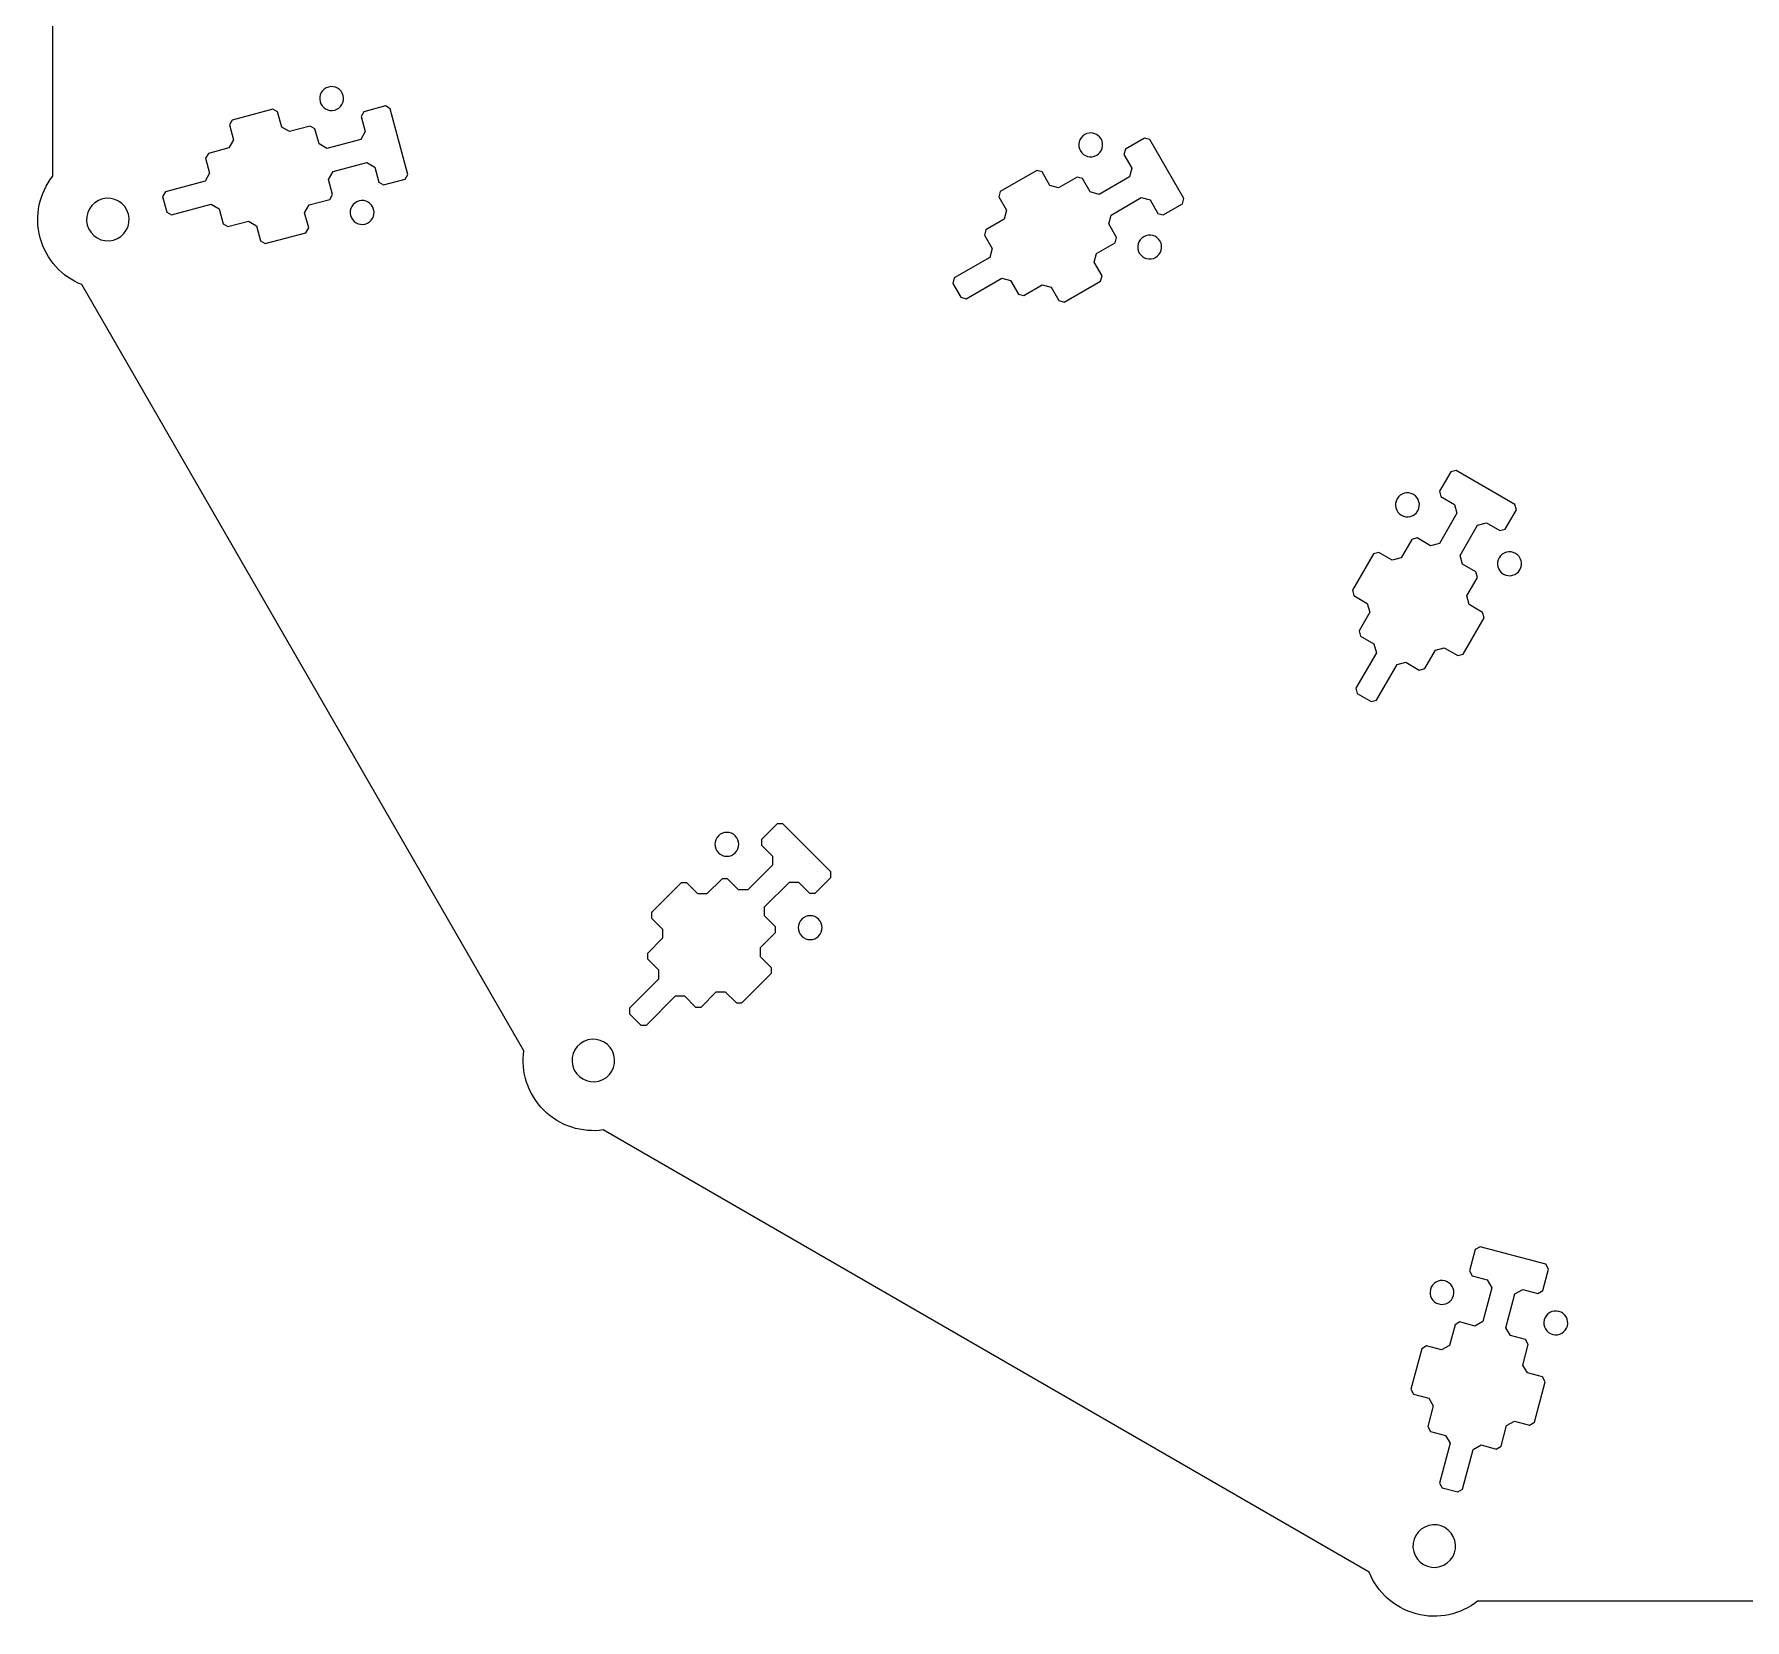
# Model space of a CAD drawing. Header units: millimetres. Extents: x -838 to 837, y -478 to 363.
# Drawn here: x -838.2 to -509, y -362.9 to -57.8 of the extents above; entities that cross this region are included whole.
import ezdxf

# ---------------------------------------------------------------- set-up
doc = ezdxf.new("R2010")
doc.units = ezdxf.units.MM
doc.header["$MEASUREMENT"] = 0
doc.layers.add('layer 1', color=7, linetype='Continuous')

msp = doc.modelspace()

# ---------------------------------------------------------------- linework, layer by layer
at = {"layer": 'layer 1', "color": 250, "lineweight": 9}
for points, knots in [([(-560.383, -359.3215), (-560.383, -359.3215), (-500.6636, -359.3215), (-500.6636, -359.3215), (-500.6636, -359.3215), (-500.6636, -359.3215), (-500.6638, -359.3213), (-500.6638, -359.3213), (-500.6638, -359.3213), (-498.8603, -359.3092), (-496.8282, -358.737), (-496.8059, -355.4042), (-496.8059, -355.4042), (-496.8059, -355.4042), (-496.8057, -334.1554), (-496.8057, -334.1554), (-496.8057, -334.1554), (-496.8057, -332.0253), (-495.139, -331.1553), (-493.2531, -331.1553), (-493.2531, -331.1553), (-493.2531, -331.1553), (-456.8051, -331.1552), (-456.8051, -331.1552), (-456.8051, -331.1552), (-455.1555, -331.1552), (-453.8048, -332.5057), (-453.8048, -334.1552), (-453.8048, -334.1552), (-453.8048, -334.1552), (-453.8053, -355.404), (-453.8053, -355.404), (-453.8053, -355.404), (-453.7758, -359.8174), (-449.9051, -359.2605), (-449.8954, -359.3215), (-449.8954, -359.3215), (-449.8954, -359.3215), (-390.1761, -359.3215), (-390.1761, -359.3215), (-390.1761, -359.3215), (-386.9491, -361.8473), (-382.6159, -362.8791), (-378.3527, -361.7368), (-378.3527, -361.7368), (-374.0895, -360.5945), (-370.8527, -357.5343), (-369.321, -353.7333), (-369.321, -353.7333), (-369.321, -353.7333), (-221.9159, -268.629), (-221.9159, -268.629), (-221.9159, -268.629), (-217.8583, -269.203), (-213.5898, -267.9299), (-210.4689, -264.809), (-210.4689, -264.809), (-207.348, -261.6881), (-206.0749, -257.4195), (-206.6489, -253.3619), (-206.6489, -253.3619), (-206.6489, -253.3619), (-121.5447, -105.9569), (-121.5447, -105.9569), (-121.5447, -105.9569), (-117.7438, -104.4252), (-114.6836, -101.1884), (-113.5413, -96.9252), (-113.5413, -96.9252), (-112.399, -92.6619), (-113.4308, -88.3286), (-115.9567, -85.1016), (-115.9567, -85.1016), (-115.9567, -85.1016), (-115.9568, 85.1075), (-115.9568, 85.1075), (-115.9568, 85.1075), (-113.4327, 88.3341), (-112.402, 92.666), (-113.5439, 96.9278), (-113.5439, 96.9278), (-114.6857, 101.189), (-117.7436, 104.4249), (-121.5422, 105.9574), (-121.5422, 105.9574), (-121.5422, 105.9574), (-206.6504, 253.3694), (-206.6504, 253.3694), (-206.6504, 253.3694), (-206.0786, 257.4251), (-207.3519, 261.6909), (-210.4712, 264.8102), (-210.4712, 264.8102), (-213.5902, 267.9292), (-217.8557, 269.2026), (-221.9111, 268.6311), (-221.9111, 268.6311), (-221.9111, 268.6311), (-369.3255, 353.7409), (-369.3255, 353.7409), (-369.3255, 353.7409), (-370.8585, 357.5384), (-374.0937, 360.5955), (-378.3541, 361.7371), (-378.3541, 361.7371), (-382.6146, 362.8787), (-386.9451, 361.8489), (-390.1714, 359.3265), (-390.1714, 359.3265), (-390.1714, 359.3265), (-560.3916, 359.3265), (-560.3916, 359.3265), (-560.3916, 359.3265), (-563.6179, 361.8485), (-567.9481, 362.8782), (-572.2084, 361.7367), (-572.2084, 361.7367), (-576.469, 360.5951), (-579.7045, 357.5378), (-581.2373, 353.74), (-581.2373, 353.74), (-581.2373, 353.74), (-728.6517, 268.6302), (-728.6517, 268.6302), (-728.6517, 268.6302), (-732.7069, 269.2015), (-736.972, 267.9281), (-740.0909, 264.8092), (-740.0909, 264.8092), (-743.2103, 261.6898), (-744.4836, 257.4238), (-743.9116, 253.3679), (-743.9116, 253.3679), (-743.9116, 253.3679), (-829.0201, 105.9556), (-829.0201, 105.9556), (-829.0201, 105.9556), (-832.8183, 104.4229), (-835.8758, 101.1873), (-837.0176, 96.9264), (-837.0176, 96.9264), (-838.1596, 92.6645), (-837.1287, 88.3325), (-834.6045, 85.1058), (-834.6045, 85.1058), (-834.6045, 85.1058), (-834.6045, -85.1078), (-834.6045, -85.1078), (-834.6045, -85.1078), (-837.1284, -88.3344), (-838.1591, -92.6662), (-837.0172, -96.9279), (-837.0172, -96.9279), (-835.875, -101.1905), (-832.8155, -104.4271), (-829.0153, -105.959), (-829.0153, -105.959), (-829.0153, -105.959), (-743.9102, -253.3655), (-743.9102, -253.3655), (-743.9102, -253.3655), (-744.4834, -257.4224), (-743.2102, -261.69), (-740.0899, -264.8103), (-740.0899, -264.8103), (-736.9691, -267.9311), (-732.7005, -269.2043), (-728.6429, -268.6303), (-728.6429, -268.6303), (-728.6429, -268.6303), (-581.2384, -353.7344), (-581.2384, -353.7344), (-581.2384, -353.7344), (-579.7066, -357.535), (-576.4699, -360.5949), (-572.207, -361.7372), (-572.207, -361.7372), (-567.9436, -362.8796), (-563.61, -361.8476), (-560.383, -359.3215)], [0, 0, 0, 0, 0.02173913, 0.02173913, 0.02173913, 0.02173913, 0.04347826, 0.04347826, 0.04347826, 0.04347826, 0.06521739, 0.06521739, 0.06521739, 0.06521739, 0.08695652, 0.08695652, 0.08695652, 0.08695652, 0.10869565, 0.10869565, 0.10869565, 0.10869565, 0.13043478, 0.13043478, 0.13043478, 0.13043478, 0.15217391, 0.15217391, 0.15217391, 0.15217391, 0.17391304, 0.17391304, 0.17391304, 0.17391304, 0.19565217, 0.19565217, 0.19565217, 0.19565217, 0.2173913, 0.2173913, 0.2173913, 0.2173913, 0.23913043, 0.23913043, 0.23913043, 0.23913043, 0.26086957, 0.26086957, 0.26086957, 0.26086957, 0.2826087, 0.2826087, 0.2826087, 0.2826087, 0.30434783, 0.30434783, 0.30434783, 0.30434783, 0.32608696, 0.32608696, 0.32608696, 0.32608696, 0.34782609, 0.34782609, 0.34782609, 0.34782609, 0.36956522, 0.36956522, 0.36956522, 0.36956522, 0.39130435, 0.39130435, 0.39130435, 0.39130435, 0.41304348, 0.41304348, 0.41304348, 0.41304348, 0.43478261, 0.43478261, 0.43478261, 0.43478261, 0.45652174, 0.45652174, 0.45652174, 0.45652174, 0.47826087, 0.47826087, 0.47826087, 0.47826087, 0.5, 0.5, 0.5, 0.5, 0.52173913, 0.52173913, 0.52173913, 0.52173913, 0.54347826, 0.54347826, 0.54347826, 0.54347826, 0.56521739, 0.56521739, 0.56521739, 0.56521739, 0.58695652, 0.58695652, 0.58695652, 0.58695652, 0.60869565, 0.60869565, 0.60869565, 0.60869565, 0.63043478, 0.63043478, 0.63043478, 0.63043478, 0.65217391, 0.65217391, 0.65217391, 0.65217391, 0.67391304, 0.67391304, 0.67391304, 0.67391304, 0.69565217, 0.69565217, 0.69565217, 0.69565217, 0.7173913, 0.7173913, 0.7173913, 0.7173913, 0.73913043, 0.73913043, 0.73913043, 0.73913043, 0.76086957, 0.76086957, 0.76086957, 0.76086957, 0.7826087, 0.7826087, 0.7826087, 0.7826087, 0.80434783, 0.80434783, 0.80434783, 0.80434783, 0.82608696, 0.82608696, 0.82608696, 0.82608696, 0.84782609, 0.84782609, 0.84782609, 0.84782609, 0.86956522, 0.86956522, 0.86956522, 0.86956522, 0.89130435, 0.89130435, 0.89130435, 0.89130435, 0.91304348, 0.91304348, 0.91304348, 0.91304348, 0.93478261, 0.93478261, 0.93478261, 0.93478261, 0.95652174, 0.95652174, 0.95652174, 0.95652174, 1, 1, 1, 1]), ([(-778.7033, -69.5589), (-778.3746, -70.786), (-779.1028, -72.0469), (-780.3297, -72.3757), (-780.3297, -72.3757), (-781.5565, -72.7045), (-782.8176, -71.9764), (-783.1465, -70.7496), (-783.1465, -70.7496), (-783.4754, -69.5226), (-782.7471, -68.2616), (-781.5201, -67.9328), (-781.5201, -67.9328), (-780.2931, -67.6039), (-779.0319, -68.3319), (-778.7033, -69.5589)], [0, 0, 0, 0, 0.2, 0.2, 0.2, 0.2, 0.4, 0.4, 0.4, 0.4, 0.6, 0.6, 0.6, 0.6, 1, 1, 1, 1]), ([(-772.6287, -83.3416), (-772.6287, -83.3416), (-774.1387, -82.4616), (-774.1387, -82.4616), (-774.1387, -82.4616), (-774.1387, -82.4616), (-780.6456, -84.205), (-780.6456, -84.205), (-780.6456, -84.205), (-780.6456, -84.205), (-781.5153, -85.723), (-781.5153, -85.723), (-781.5153, -85.723), (-781.5153, -85.723), (-780.7389, -88.6209), (-780.7389, -88.6209), (-780.7389, -88.6209), (-780.7389, -88.6209), (-781.2754, -89.5501), (-781.2754, -89.5501), (-781.2754, -89.5501), (-781.2754, -89.5501), (-785.2435, -90.6133), (-785.2435, -90.6133), (-785.2435, -90.6133), (-785.2435, -90.6133), (-786.1134, -92.1312), (-786.1134, -92.1312), (-786.1134, -92.1312), (-786.1134, -92.1312), (-785.3365, -95.0295), (-785.3365, -95.0295), (-785.3365, -95.0295), (-785.3365, -95.0295), (-785.8731, -95.9584), (-785.8731, -95.9584), (-785.8731, -95.9584), (-785.8731, -95.9584), (-793.6808, -98.0506), (-793.6808, -98.0506), (-793.6808, -98.0506), (-793.6808, -98.0506), (-794.6095, -97.514), (-794.6095, -97.514), (-794.6095, -97.514), (-794.6095, -97.514), (-795.386, -94.6159), (-795.386, -94.6159), (-795.386, -94.6159), (-795.386, -94.6159), (-796.8983, -93.7363), (-796.8983, -93.7363), (-796.8983, -93.7363), (-796.8983, -93.7363), (-800.8669, -94.7994), (-800.8669, -94.7994), (-800.8669, -94.7994), (-800.8669, -94.7994), (-801.7958, -94.2631), (-801.7958, -94.2631), (-801.7958, -94.2631), (-801.7958, -94.2631), (-802.5725, -91.3652), (-802.5725, -91.3652), (-802.5725, -91.3652), (-802.5725, -91.3652), (-804.0845, -90.4853), (-804.0845, -90.4853), (-804.0845, -90.4853), (-804.0845, -90.4853), (-811.7236, -92.5323), (-811.7236, -92.5323), (-811.7236, -92.5323), (-811.7236, -92.5323), (-812.6527, -91.9958), (-812.6527, -91.9958), (-812.6527, -91.9958), (-812.6527, -91.9958), (-813.4509, -89.0183), (-813.4509, -89.0183), (-813.4509, -89.0183), (-813.4509, -89.0183), (-812.9146, -88.089), (-812.9146, -88.089), (-812.9146, -88.089), (-812.9146, -88.089), (-805.2753, -86.0422), (-805.2753, -86.0422), (-805.2753, -86.0422), (-805.2753, -86.0422), (-804.4054, -84.5243), (-804.4054, -84.5243), (-804.4054, -84.5243), (-804.4054, -84.5243), (-805.1821, -81.6262), (-805.1821, -81.6262), (-805.1821, -81.6262), (-805.1821, -81.6262), (-804.6458, -80.6971), (-804.6458, -80.6971), (-804.6458, -80.6971), (-804.6458, -80.6971), (-800.6772, -79.6337), (-800.6772, -79.6337), (-800.6772, -79.6337), (-800.6772, -79.6337), (-799.8075, -78.1161), (-799.8075, -78.1161), (-799.8075, -78.1161), (-799.8075, -78.1161), (-800.584, -75.2176), (-800.584, -75.2176), (-800.584, -75.2176), (-800.584, -75.2176), (-800.0477, -74.2884), (-800.0477, -74.2884), (-800.0477, -74.2884), (-800.0477, -74.2884), (-792.2402, -72.1965), (-792.2402, -72.1965), (-792.2402, -72.1965), (-792.2402, -72.1965), (-791.3112, -72.733), (-791.3112, -72.733), (-791.3112, -72.733), (-791.3112, -72.733), (-790.5346, -75.6312), (-790.5346, -75.6312), (-790.5346, -75.6312), (-790.5346, -75.6312), (-789.0222, -76.5108), (-789.0222, -76.5108), (-789.0222, -76.5108), (-789.0222, -76.5108), (-785.0539, -75.4477), (-785.0539, -75.4477), (-785.0539, -75.4477), (-785.0539, -75.4477), (-784.1253, -75.9841), (-784.1253, -75.9841), (-784.1253, -75.9841), (-784.1253, -75.9841), (-783.3484, -78.8823), (-783.3484, -78.8823), (-783.3484, -78.8823), (-783.3484, -78.8823), (-781.8387, -79.7625), (-781.8387, -79.7625), (-781.8387, -79.7625), (-781.8387, -79.7625), (-775.3316, -78.019), (-775.3316, -78.019), (-775.3316, -78.019), (-775.3316, -78.019), (-774.4617, -76.5009), (-774.4617, -76.5009), (-774.4617, -76.5009), (-774.4617, -76.5009), (-775.2381, -73.6028), (-775.2381, -73.6028), (-775.2381, -73.6028), (-775.2381, -73.6028), (-774.7018, -72.6736), (-774.7018, -72.6736), (-774.7018, -72.6736), (-774.7018, -72.6736), (-770.5651, -71.5654), (-770.5651, -71.5654), (-770.5651, -71.5654), (-770.5651, -71.5654), (-769.6362, -72.1017), (-769.6362, -72.1017), (-769.6362, -72.1017), (-769.6362, -72.1017), (-766.2498, -84.7387), (-766.2498, -84.7387), (-766.2498, -84.7387), (-766.2498, -84.7387), (-766.7863, -85.6679), (-766.7863, -85.6679), (-766.7863, -85.6679), (-766.7863, -85.6679), (-770.9227, -86.776), (-770.9227, -86.776), (-770.9227, -86.776), (-770.9227, -86.776), (-771.8521, -86.2399), (-771.8521, -86.2399), (-771.8521, -86.2399), (-771.8521, -86.2399), (-772.6287, -83.3416), (-772.6287, -83.3416)], [0, 0, 0, 0, 0.02040816, 0.02040816, 0.02040816, 0.02040816, 0.04081633, 0.04081633, 0.04081633, 0.04081633, 0.06122449, 0.06122449, 0.06122449, 0.06122449, 0.08163265, 0.08163265, 0.08163265, 0.08163265, 0.10204082, 0.10204082, 0.10204082, 0.10204082, 0.12244898, 0.12244898, 0.12244898, 0.12244898, 0.14285714, 0.14285714, 0.14285714, 0.14285714, 0.16326531, 0.16326531, 0.16326531, 0.16326531, 0.18367347, 0.18367347, 0.18367347, 0.18367347, 0.20408163, 0.20408163, 0.20408163, 0.20408163, 0.2244898, 0.2244898, 0.2244898, 0.2244898, 0.24489796, 0.24489796, 0.24489796, 0.24489796, 0.26530612, 0.26530612, 0.26530612, 0.26530612, 0.28571429, 0.28571429, 0.28571429, 0.28571429, 0.30612245, 0.30612245, 0.30612245, 0.30612245, 0.32653061, 0.32653061, 0.32653061, 0.32653061, 0.34693878, 0.34693878, 0.34693878, 0.34693878, 0.36734694, 0.36734694, 0.36734694, 0.36734694, 0.3877551, 0.3877551, 0.3877551, 0.3877551, 0.40816327, 0.40816327, 0.40816327, 0.40816327, 0.42857143, 0.42857143, 0.42857143, 0.42857143, 0.44897959, 0.44897959, 0.44897959, 0.44897959, 0.46938776, 0.46938776, 0.46938776, 0.46938776, 0.48979592, 0.48979592, 0.48979592, 0.48979592, 0.51020408, 0.51020408, 0.51020408, 0.51020408, 0.53061224, 0.53061224, 0.53061224, 0.53061224, 0.55102041, 0.55102041, 0.55102041, 0.55102041, 0.57142857, 0.57142857, 0.57142857, 0.57142857, 0.59183673, 0.59183673, 0.59183673, 0.59183673, 0.6122449, 0.6122449, 0.6122449, 0.6122449, 0.63265306, 0.63265306, 0.63265306, 0.63265306, 0.65306122, 0.65306122, 0.65306122, 0.65306122, 0.67346939, 0.67346939, 0.67346939, 0.67346939, 0.69387755, 0.69387755, 0.69387755, 0.69387755, 0.71428571, 0.71428571, 0.71428571, 0.71428571, 0.73469388, 0.73469388, 0.73469388, 0.73469388, 0.75510204, 0.75510204, 0.75510204, 0.75510204, 0.7755102, 0.7755102, 0.7755102, 0.7755102, 0.79591837, 0.79591837, 0.79591837, 0.79591837, 0.81632653, 0.81632653, 0.81632653, 0.81632653, 0.83673469, 0.83673469, 0.83673469, 0.83673469, 0.85714286, 0.85714286, 0.85714286, 0.85714286, 0.87755102, 0.87755102, 0.87755102, 0.87755102, 0.89795918, 0.89795918, 0.89795918, 0.89795918, 0.91836735, 0.91836735, 0.91836735, 0.91836735, 0.93877551, 0.93877551, 0.93877551, 0.93877551, 0.95918367, 0.95918367, 0.95918367, 0.95918367, 1, 1, 1, 1]), ([(-623.4033, -89.6626), (-623.4033, -89.6626), (-625.0897, -89.2034), (-625.0897, -89.2034), (-625.0897, -89.2034), (-625.0897, -89.2034), (-630.9236, -92.5714), (-630.9236, -92.5714), (-630.9236, -92.5714), (-630.9236, -92.5714), (-631.3708, -94.2629), (-631.3708, -94.2629), (-631.3708, -94.2629), (-631.3708, -94.2629), (-629.8708, -96.8611), (-629.8708, -96.8611), (-629.8708, -96.8611), (-629.8708, -96.8611), (-630.1484, -97.8975), (-630.1484, -97.8975), (-630.1484, -97.8975), (-630.1484, -97.8975), (-633.7062, -99.9514), (-633.7062, -99.9514), (-633.7062, -99.9514), (-633.7062, -99.9514), (-634.1536, -101.6428), (-634.1536, -101.6428), (-634.1536, -101.6428), (-634.1536, -101.6428), (-632.6532, -104.2413), (-632.6532, -104.2413), (-632.6532, -104.2413), (-632.6532, -104.2413), (-632.931, -105.2774), (-632.931, -105.2774), (-632.931, -105.2774), (-632.931, -105.2774), (-639.9311, -109.3191), (-639.9311, -109.3191), (-639.9311, -109.3191), (-639.9311, -109.3191), (-640.9672, -109.0412), (-640.9672, -109.0412), (-640.9672, -109.0412), (-640.9672, -109.0412), (-642.4672, -106.4427), (-642.4672, -106.4427), (-642.4672, -106.4427), (-642.4672, -106.4427), (-644.1556, -105.9845), (-644.1556, -105.9845), (-644.1556, -105.9845), (-644.1556, -105.9845), (-647.7138, -108.0387), (-647.7138, -108.0387), (-647.7138, -108.0387), (-647.7138, -108.0387), (-648.7499, -107.761), (-648.7499, -107.761), (-648.7499, -107.761), (-648.7499, -107.761), (-650.2502, -105.1627), (-650.2502, -105.1627), (-650.2502, -105.1627), (-650.2502, -105.1627), (-651.9384, -104.7043), (-651.9384, -104.7043), (-651.9384, -104.7043), (-651.9384, -104.7043), (-658.7874, -108.6587), (-658.7874, -108.6587), (-658.7874, -108.6587), (-658.7874, -108.6587), (-659.8237, -108.3809), (-659.8237, -108.3809), (-659.8237, -108.3809), (-659.8237, -108.3809), (-661.3652, -105.7114), (-661.3652, -105.7114), (-661.3652, -105.7114), (-661.3652, -105.7114), (-661.0877, -104.675), (-661.0877, -104.675), (-661.0877, -104.675), (-661.0877, -104.675), (-654.2386, -100.7208), (-654.2386, -100.7208), (-654.2386, -100.7208), (-654.2386, -100.7208), (-653.7912, -99.0294), (-653.7912, -99.0294), (-653.7912, -99.0294), (-653.7912, -99.0294), (-655.2915, -96.4311), (-655.2915, -96.4311), (-655.2915, -96.4311), (-655.2915, -96.4311), (-655.0139, -95.3948), (-655.0139, -95.3948), (-655.0139, -95.3948), (-655.0139, -95.3948), (-651.4558, -93.3405), (-651.4558, -93.3405), (-651.4558, -93.3405), (-651.4558, -93.3405), (-651.0085, -91.6494), (-651.0085, -91.6494), (-651.0085, -91.6494), (-651.0085, -91.6494), (-652.5087, -89.0508), (-652.5087, -89.0508), (-652.5087, -89.0508), (-652.5087, -89.0508), (-652.2312, -88.0145), (-652.2312, -88.0145), (-652.2312, -88.0145), (-652.2312, -88.0145), (-645.2312, -83.9731), (-645.2312, -83.9731), (-645.2312, -83.9731), (-645.2312, -83.9731), (-644.1949, -84.2509), (-644.1949, -84.2509), (-644.1949, -84.2509), (-644.1949, -84.2509), (-642.6947, -86.8493), (-642.6947, -86.8493), (-642.6947, -86.8493), (-642.6947, -86.8493), (-641.0062, -87.3075), (-641.0062, -87.3075), (-641.0062, -87.3075), (-641.0062, -87.3075), (-637.4482, -85.2536), (-637.4482, -85.2536), (-637.4482, -85.2536), (-637.4482, -85.2536), (-636.4125, -85.5314), (-636.4125, -85.5314), (-636.4125, -85.5314), (-636.4125, -85.5314), (-634.912, -88.1296), (-634.912, -88.1296), (-634.912, -88.1296), (-634.912, -88.1296), (-633.2258, -88.5892), (-633.2258, -88.5892), (-633.2258, -88.5892), (-633.2258, -88.5892), (-627.3917, -85.2209), (-627.3917, -85.2209), (-627.3917, -85.2209), (-627.3917, -85.2209), (-626.9444, -83.5293), (-626.9444, -83.5293), (-626.9444, -83.5293), (-626.9444, -83.5293), (-628.4444, -80.9311), (-628.4444, -80.9311), (-628.4444, -80.9311), (-628.4444, -80.9311), (-628.1669, -79.8947), (-628.1669, -79.8947), (-628.1669, -79.8947), (-628.1669, -79.8947), (-624.458, -77.7536), (-624.458, -77.7536), (-624.458, -77.7536), (-624.458, -77.7536), (-623.4219, -78.0312), (-623.4219, -78.0312), (-623.4219, -78.0312), (-623.4219, -78.0312), (-616.8803, -89.3611), (-616.8803, -89.3611), (-616.8803, -89.3611), (-616.8803, -89.3611), (-617.1579, -90.3975), (-617.1579, -90.3975), (-617.1579, -90.3975), (-617.1579, -90.3975), (-620.8667, -92.5385), (-620.8667, -92.5385), (-620.8667, -92.5385), (-620.8667, -92.5385), (-621.9031, -92.2612), (-621.9031, -92.2612), (-621.9031, -92.2612), (-621.9031, -92.2612), (-623.4033, -89.6626), (-623.4033, -89.6626)], [0, 0, 0, 0, 0.02040816, 0.02040816, 0.02040816, 0.02040816, 0.04081633, 0.04081633, 0.04081633, 0.04081633, 0.06122449, 0.06122449, 0.06122449, 0.06122449, 0.08163265, 0.08163265, 0.08163265, 0.08163265, 0.10204082, 0.10204082, 0.10204082, 0.10204082, 0.12244898, 0.12244898, 0.12244898, 0.12244898, 0.14285714, 0.14285714, 0.14285714, 0.14285714, 0.16326531, 0.16326531, 0.16326531, 0.16326531, 0.18367347, 0.18367347, 0.18367347, 0.18367347, 0.20408163, 0.20408163, 0.20408163, 0.20408163, 0.2244898, 0.2244898, 0.2244898, 0.2244898, 0.24489796, 0.24489796, 0.24489796, 0.24489796, 0.26530612, 0.26530612, 0.26530612, 0.26530612, 0.28571429, 0.28571429, 0.28571429, 0.28571429, 0.30612245, 0.30612245, 0.30612245, 0.30612245, 0.32653061, 0.32653061, 0.32653061, 0.32653061, 0.34693878, 0.34693878, 0.34693878, 0.34693878, 0.36734694, 0.36734694, 0.36734694, 0.36734694, 0.3877551, 0.3877551, 0.3877551, 0.3877551, 0.40816327, 0.40816327, 0.40816327, 0.40816327, 0.42857143, 0.42857143, 0.42857143, 0.42857143, 0.44897959, 0.44897959, 0.44897959, 0.44897959, 0.46938776, 0.46938776, 0.46938776, 0.46938776, 0.48979592, 0.48979592, 0.48979592, 0.48979592, 0.51020408, 0.51020408, 0.51020408, 0.51020408, 0.53061224, 0.53061224, 0.53061224, 0.53061224, 0.55102041, 0.55102041, 0.55102041, 0.55102041, 0.57142857, 0.57142857, 0.57142857, 0.57142857, 0.59183673, 0.59183673, 0.59183673, 0.59183673, 0.6122449, 0.6122449, 0.6122449, 0.6122449, 0.63265306, 0.63265306, 0.63265306, 0.63265306, 0.65306122, 0.65306122, 0.65306122, 0.65306122, 0.67346939, 0.67346939, 0.67346939, 0.67346939, 0.69387755, 0.69387755, 0.69387755, 0.69387755, 0.71428571, 0.71428571, 0.71428571, 0.71428571, 0.73469388, 0.73469388, 0.73469388, 0.73469388, 0.75510204, 0.75510204, 0.75510204, 0.75510204, 0.7755102, 0.7755102, 0.7755102, 0.7755102, 0.79591837, 0.79591837, 0.79591837, 0.79591837, 0.81632653, 0.81632653, 0.81632653, 0.81632653, 0.83673469, 0.83673469, 0.83673469, 0.83673469, 0.85714286, 0.85714286, 0.85714286, 0.85714286, 0.87755102, 0.87755102, 0.87755102, 0.87755102, 0.89795918, 0.89795918, 0.89795918, 0.89795918, 0.91836735, 0.91836735, 0.91836735, 0.91836735, 0.93877551, 0.93877551, 0.93877551, 0.93877551, 0.95918367, 0.95918367, 0.95918367, 0.95918367, 1, 1, 1, 1]), ([(-632.8382, -77.9218), (-632.2031, -79.0219), (-632.5801, -80.4284), (-633.6801, -81.0636), (-633.6801, -81.0636), (-634.78, -81.6987), (-636.1866, -81.3218), (-636.8218, -80.2219), (-636.8218, -80.2219), (-637.4571, -79.1218), (-637.08, -77.7153), (-635.9799, -77.0801), (-635.9799, -77.0801), (-634.8798, -76.4449), (-633.4732, -76.8216), (-632.8382, -77.9218)], [0, 0, 0, 0, 0.2, 0.2, 0.2, 0.2, 0.4, 0.4, 0.4, 0.4, 0.6, 0.6, 0.6, 0.6, 1, 1, 1, 1]), ([(-772.8311, -91.4741), (-772.5025, -92.7011), (-773.2301, -93.9625), (-774.4573, -94.2912), (-774.4573, -94.2912), (-775.6845, -94.6198), (-776.9457, -93.8919), (-777.2745, -92.6648), (-777.2745, -92.6648), (-777.6033, -91.4377), (-776.8749, -90.1768), (-775.648, -89.8479), (-775.648, -89.8479), (-774.4212, -89.5192), (-773.1599, -90.2472), (-772.8311, -91.4741)], [0, 0, 0, 0, 0.2, 0.2, 0.2, 0.2, 0.4, 0.4, 0.4, 0.4, 0.6, 0.6, 0.6, 0.6, 1, 1, 1, 1]), ([(-621.4941, -97.5704), (-620.8591, -98.6705), (-621.2353, -100.0773), (-622.3357, -100.7124), (-622.3357, -100.7124), (-623.436, -101.3474), (-624.8426, -100.9707), (-625.4778, -99.8705), (-625.4778, -99.8705), (-626.113, -98.7704), (-625.7357, -97.3639), (-624.6358, -96.7287), (-624.6358, -96.7287), (-623.5359, -96.0936), (-622.1291, -96.4704), (-621.4941, -97.5704)], [0, 0, 0, 0, 0.2, 0.2, 0.2, 0.2, 0.4, 0.4, 0.4, 0.4, 0.6, 0.6, 0.6, 0.6, 1, 1, 1, 1]), ([(-558.6871, -151.7846), (-558.6871, -151.7846), (-560.3772, -152.2301), (-560.3772, -152.2301), (-560.3772, -152.2301), (-560.3772, -152.2301), (-563.7455, -158.0638), (-563.7455, -158.0638), (-563.7455, -158.0638), (-563.7455, -158.0638), (-563.287, -159.7523), (-563.287, -159.7523), (-563.287, -159.7523), (-563.287, -159.7523), (-560.6889, -161.2524), (-560.6889, -161.2524), (-560.6889, -161.2524), (-560.6889, -161.2524), (-560.4111, -162.2888), (-560.4111, -162.2888), (-560.4111, -162.2888), (-560.4111, -162.2888), (-562.4653, -165.8464), (-562.4653, -165.8464), (-562.4653, -165.8464), (-562.4653, -165.8464), (-562.007, -167.5349), (-562.007, -167.5349), (-562.007, -167.5349), (-562.007, -167.5349), (-559.4084, -169.0351), (-559.4084, -169.0351), (-559.4084, -169.0351), (-559.4084, -169.0351), (-559.1309, -170.0712), (-559.1309, -170.0712), (-559.1309, -170.0712), (-559.1309, -170.0712), (-563.1723, -177.0715), (-563.1723, -177.0715), (-563.1723, -177.0715), (-563.1723, -177.0715), (-564.2086, -177.3489), (-564.2086, -177.3489), (-564.2086, -177.3489), (-564.2086, -177.3489), (-566.8069, -175.8485), (-566.8069, -175.8485), (-566.8069, -175.8485), (-566.8069, -175.8485), (-568.4982, -176.2959), (-568.4982, -176.2959), (-568.4982, -176.2959), (-568.4982, -176.2959), (-570.5526, -179.854), (-570.5526, -179.854), (-570.5526, -179.854), (-570.5526, -179.854), (-571.5887, -180.1316), (-571.5887, -180.1316), (-571.5887, -180.1316), (-571.5887, -180.1316), (-574.1871, -178.6315), (-574.1871, -178.6315), (-574.1871, -178.6315), (-574.1871, -178.6315), (-575.8784, -179.0786), (-575.8784, -179.0786), (-575.8784, -179.0786), (-575.8784, -179.0786), (-579.8326, -185.9277), (-579.8326, -185.9277), (-579.8326, -185.9277), (-579.8326, -185.9277), (-580.8689, -186.2053), (-580.8689, -186.2053), (-580.8689, -186.2053), (-580.8689, -186.2053), (-583.5387, -184.6642), (-583.5387, -184.6642), (-583.5387, -184.6642), (-583.5387, -184.6642), (-583.8165, -183.6279), (-583.8165, -183.6279), (-583.8165, -183.6279), (-583.8165, -183.6279), (-579.8621, -176.7789), (-579.8621, -176.7789), (-579.8621, -176.7789), (-579.8621, -176.7789), (-580.3204, -175.0904), (-580.3204, -175.0904), (-580.3204, -175.0904), (-580.3204, -175.0904), (-582.9188, -173.5904), (-582.9188, -173.5904), (-582.9188, -173.5904), (-582.9188, -173.5904), (-583.1966, -172.5541), (-583.1966, -172.5541), (-583.1966, -172.5541), (-583.1966, -172.5541), (-581.1423, -168.996), (-581.1423, -168.996), (-581.1423, -168.996), (-581.1423, -168.996), (-581.6005, -167.3078), (-581.6005, -167.3078), (-581.6005, -167.3078), (-581.6005, -167.3078), (-584.199, -165.8074), (-584.199, -165.8074), (-584.199, -165.8074), (-584.199, -165.8074), (-584.4768, -164.7712), (-584.4768, -164.7712), (-584.4768, -164.7712), (-584.4768, -164.7712), (-580.4354, -157.7713), (-580.4354, -157.7713), (-580.4354, -157.7713), (-580.4354, -157.7713), (-579.399, -157.4937), (-579.399, -157.4937), (-579.399, -157.4937), (-579.399, -157.4937), (-576.8006, -158.9939), (-576.8006, -158.9939), (-576.8006, -158.9939), (-576.8006, -158.9939), (-575.1092, -158.5465), (-575.1092, -158.5465), (-575.1092, -158.5465), (-575.1092, -158.5465), (-573.0548, -154.9887), (-573.0548, -154.9887), (-573.0548, -154.9887), (-573.0548, -154.9887), (-572.019, -154.7115), (-572.019, -154.7115), (-572.019, -154.7115), (-572.019, -154.7115), (-569.4204, -156.2113), (-569.4204, -156.2113), (-569.4204, -156.2113), (-569.4204, -156.2113), (-567.7303, -155.7662), (-567.7303, -155.7662), (-567.7303, -155.7662), (-567.7303, -155.7662), (-564.362, -149.9322), (-564.362, -149.9322), (-564.362, -149.9322), (-564.362, -149.9322), (-564.8204, -148.2435), (-564.8204, -148.2435), (-564.8204, -148.2435), (-564.8204, -148.2435), (-567.4186, -146.7434), (-567.4186, -146.7434), (-567.4186, -146.7434), (-567.4186, -146.7434), (-567.6964, -145.7071), (-567.6964, -145.7071), (-567.6964, -145.7071), (-567.6964, -145.7071), (-565.555, -141.9984), (-565.555, -141.9984), (-565.555, -141.9984), (-565.555, -141.9984), (-564.5189, -141.7208), (-564.5189, -141.7208), (-564.5189, -141.7208), (-564.5189, -141.7208), (-553.1888, -148.262), (-553.1888, -148.262), (-553.1888, -148.262), (-553.1888, -148.262), (-552.911, -149.2983), (-552.911, -149.2983), (-552.911, -149.2983), (-552.911, -149.2983), (-555.0524, -153.0069), (-555.0524, -153.0069), (-555.0524, -153.0069), (-555.0524, -153.0069), (-556.0886, -153.2849), (-556.0886, -153.2849), (-556.0886, -153.2849), (-556.0886, -153.2849), (-558.6871, -151.7846), (-558.6871, -151.7846)], [0, 0, 0, 0, 0.02040816, 0.02040816, 0.02040816, 0.02040816, 0.04081633, 0.04081633, 0.04081633, 0.04081633, 0.06122449, 0.06122449, 0.06122449, 0.06122449, 0.08163265, 0.08163265, 0.08163265, 0.08163265, 0.10204082, 0.10204082, 0.10204082, 0.10204082, 0.12244898, 0.12244898, 0.12244898, 0.12244898, 0.14285714, 0.14285714, 0.14285714, 0.14285714, 0.16326531, 0.16326531, 0.16326531, 0.16326531, 0.18367347, 0.18367347, 0.18367347, 0.18367347, 0.20408163, 0.20408163, 0.20408163, 0.20408163, 0.2244898, 0.2244898, 0.2244898, 0.2244898, 0.24489796, 0.24489796, 0.24489796, 0.24489796, 0.26530612, 0.26530612, 0.26530612, 0.26530612, 0.28571429, 0.28571429, 0.28571429, 0.28571429, 0.30612245, 0.30612245, 0.30612245, 0.30612245, 0.32653061, 0.32653061, 0.32653061, 0.32653061, 0.34693878, 0.34693878, 0.34693878, 0.34693878, 0.36734694, 0.36734694, 0.36734694, 0.36734694, 0.3877551, 0.3877551, 0.3877551, 0.3877551, 0.40816327, 0.40816327, 0.40816327, 0.40816327, 0.42857143, 0.42857143, 0.42857143, 0.42857143, 0.44897959, 0.44897959, 0.44897959, 0.44897959, 0.46938776, 0.46938776, 0.46938776, 0.46938776, 0.48979592, 0.48979592, 0.48979592, 0.48979592, 0.51020408, 0.51020408, 0.51020408, 0.51020408, 0.53061224, 0.53061224, 0.53061224, 0.53061224, 0.55102041, 0.55102041, 0.55102041, 0.55102041, 0.57142857, 0.57142857, 0.57142857, 0.57142857, 0.59183673, 0.59183673, 0.59183673, 0.59183673, 0.6122449, 0.6122449, 0.6122449, 0.6122449, 0.63265306, 0.63265306, 0.63265306, 0.63265306, 0.65306122, 0.65306122, 0.65306122, 0.65306122, 0.67346939, 0.67346939, 0.67346939, 0.67346939, 0.69387755, 0.69387755, 0.69387755, 0.69387755, 0.71428571, 0.71428571, 0.71428571, 0.71428571, 0.73469388, 0.73469388, 0.73469388, 0.73469388, 0.75510204, 0.75510204, 0.75510204, 0.75510204, 0.7755102, 0.7755102, 0.7755102, 0.7755102, 0.79591837, 0.79591837, 0.79591837, 0.79591837, 0.81632653, 0.81632653, 0.81632653, 0.81632653, 0.83673469, 0.83673469, 0.83673469, 0.83673469, 0.85714286, 0.85714286, 0.85714286, 0.85714286, 0.87755102, 0.87755102, 0.87755102, 0.87755102, 0.89795918, 0.89795918, 0.89795918, 0.89795918, 0.91836735, 0.91836735, 0.91836735, 0.91836735, 0.93877551, 0.93877551, 0.93877551, 0.93877551, 0.95918367, 0.95918367, 0.95918367, 0.95918367, 1, 1, 1, 1]), ([(-572.7284, -146.3342), (-571.6283, -146.9694), (-571.2515, -148.3759), (-571.8866, -149.476), (-571.8866, -149.476), (-572.5216, -150.576), (-573.9282, -150.9529), (-575.0282, -150.3179), (-575.0282, -150.3179), (-576.1284, -149.6829), (-576.5051, -148.2763), (-575.87, -147.1761), (-575.87, -147.1761), (-575.2349, -146.076), (-573.8284, -145.6989), (-572.7284, -146.3342)], [0, 0, 0, 0, 0.2, 0.2, 0.2, 0.2, 0.4, 0.4, 0.4, 0.4, 0.6, 0.6, 0.6, 0.6, 1, 1, 1, 1]), ([(-553.0798, -157.6783), (-551.9798, -158.3136), (-551.6022, -159.72), (-552.2376, -160.8202), (-552.2376, -160.8202), (-552.873, -161.9203), (-554.2795, -162.2973), (-555.3797, -161.6621), (-555.3797, -161.6621), (-556.4799, -161.027), (-556.8564, -159.6203), (-556.2214, -158.5203), (-556.2214, -158.5203), (-555.5864, -157.4203), (-554.1797, -157.0432), (-553.0798, -157.6783)], [0, 0, 0, 0, 0.2, 0.2, 0.2, 0.2, 0.4, 0.4, 0.4, 0.4, 0.6, 0.6, 0.6, 0.6, 1, 1, 1, 1]), ([(-691.0799, -220.923), (-691.0799, -220.923), (-692.8276, -220.9159), (-692.8276, -220.9159), (-692.8276, -220.9159), (-692.8276, -220.9159), (-697.5911, -225.6791), (-697.5911, -225.6791), (-697.5911, -225.6791), (-697.5911, -225.6791), (-697.5852, -227.4286), (-697.5852, -227.4286), (-697.5852, -227.4286), (-697.5852, -227.4286), (-695.4639, -229.5501), (-695.4639, -229.5501), (-695.4639, -229.5501), (-695.4639, -229.5501), (-695.4639, -230.623), (-695.4639, -230.623), (-695.4639, -230.623), (-695.4639, -230.623), (-698.3688, -233.5278), (-698.3688, -233.5278), (-698.3688, -233.5278), (-698.3688, -233.5278), (-698.3632, -235.2773), (-698.3632, -235.2773), (-698.3632, -235.2773), (-698.3632, -235.2773), (-696.2413, -237.3989), (-696.2413, -237.3989), (-696.2413, -237.3989), (-696.2413, -237.3989), (-696.2415, -238.4716), (-696.2415, -238.4716), (-696.2415, -238.4716), (-696.2415, -238.4716), (-701.9571, -244.1874), (-701.9571, -244.1874), (-701.9571, -244.1874), (-701.9571, -244.1874), (-703.0297, -244.187), (-703.0297, -244.187), (-703.0297, -244.187), (-703.0297, -244.187), (-705.1512, -242.0654), (-705.1512, -242.0654), (-705.1512, -242.0654), (-705.1512, -242.0654), (-706.9007, -242.0598), (-706.9007, -242.0598), (-706.9007, -242.0598), (-706.9007, -242.0598), (-709.806, -244.9648), (-709.806, -244.9648), (-709.806, -244.9648), (-709.806, -244.9648), (-710.8786, -244.9648), (-710.8786, -244.9648), (-710.8786, -244.9648), (-710.8786, -244.9648), (-713.0002, -242.8435), (-713.0002, -242.8435), (-713.0002, -242.8435), (-713.0002, -242.8435), (-714.7496, -242.8375), (-714.7496, -242.8375), (-714.7496, -242.8375), (-714.7496, -242.8375), (-720.3418, -248.4298), (-720.3418, -248.4298), (-720.3418, -248.4298), (-720.3418, -248.4298), (-721.4146, -248.4297), (-721.4146, -248.4297), (-721.4146, -248.4297), (-721.4146, -248.4297), (-723.5946, -246.2502), (-723.5946, -246.2502), (-723.5946, -246.2502), (-723.5946, -246.2502), (-723.5948, -245.1773), (-723.5948, -245.1773), (-723.5948, -245.1773), (-723.5948, -245.1773), (-718.0024, -239.585), (-718.0024, -239.585), (-718.0024, -239.585), (-718.0024, -239.585), (-718.008, -237.8356), (-718.008, -237.8356), (-718.008, -237.8356), (-718.008, -237.8356), (-720.1297, -235.7141), (-720.1297, -235.7141), (-720.1297, -235.7141), (-720.1297, -235.7141), (-720.1298, -234.6413), (-720.1298, -234.6413), (-720.1298, -234.6413), (-720.1298, -234.6413), (-717.2246, -231.7361), (-717.2246, -231.7361), (-717.2246, -231.7361), (-717.2246, -231.7361), (-717.2302, -229.9869), (-717.2302, -229.9869), (-717.2302, -229.9869), (-717.2302, -229.9869), (-719.3519, -227.865), (-719.3519, -227.865), (-719.3519, -227.865), (-719.3519, -227.865), (-719.3521, -226.7922), (-719.3521, -226.7922), (-719.3521, -226.7922), (-719.3521, -226.7922), (-713.6365, -221.0768), (-713.6365, -221.0768), (-713.6365, -221.0768), (-713.6365, -221.0768), (-712.5637, -221.0769), (-712.5637, -221.0769), (-712.5637, -221.0769), (-712.5637, -221.0769), (-710.4421, -223.1985), (-710.4421, -223.1985), (-710.4421, -223.1985), (-710.4421, -223.1985), (-708.6925, -223.2041), (-708.6925, -223.2041), (-708.6925, -223.2041), (-708.6925, -223.2041), (-705.7874, -220.2992), (-705.7874, -220.2992), (-705.7874, -220.2992), (-705.7874, -220.2992), (-704.715, -220.2995), (-704.715, -220.2995), (-704.715, -220.2995), (-704.715, -220.2995), (-702.5931, -222.4209), (-702.5931, -222.4209), (-702.5931, -222.4209), (-702.5931, -222.4209), (-700.8456, -222.4284), (-700.8456, -222.4284), (-700.8456, -222.4284), (-700.8456, -222.4284), (-696.082, -217.6649), (-696.082, -217.6649), (-696.082, -217.6649), (-696.082, -217.6649), (-696.0877, -215.9152), (-696.0877, -215.9152), (-696.0877, -215.9152), (-696.0877, -215.9152), (-698.2091, -213.7936), (-698.2091, -213.7936), (-698.2091, -213.7936), (-698.2091, -213.7936), (-698.2093, -212.7208), (-698.2093, -212.7208), (-698.2093, -212.7208), (-698.2093, -212.7208), (-695.1809, -209.6927), (-695.1809, -209.6927), (-695.1809, -209.6927), (-695.1809, -209.6927), (-694.1083, -209.6927), (-694.1083, -209.6927), (-694.1083, -209.6927), (-694.1083, -209.6927), (-684.8571, -218.9434), (-684.8571, -218.9434), (-684.8571, -218.9434), (-684.8571, -218.9434), (-684.8571, -220.0164), (-684.8571, -220.0164), (-684.8571, -220.0164), (-684.8571, -220.0164), (-687.8853, -223.0442), (-687.8853, -223.0442), (-687.8853, -223.0442), (-687.8853, -223.0442), (-688.9582, -223.0447), (-688.9582, -223.0447), (-688.9582, -223.0447), (-688.9582, -223.0447), (-691.0799, -220.923), (-691.0799, -220.923)], [0, 0, 0, 0, 0.02040816, 0.02040816, 0.02040816, 0.02040816, 0.04081633, 0.04081633, 0.04081633, 0.04081633, 0.06122449, 0.06122449, 0.06122449, 0.06122449, 0.08163265, 0.08163265, 0.08163265, 0.08163265, 0.10204082, 0.10204082, 0.10204082, 0.10204082, 0.12244898, 0.12244898, 0.12244898, 0.12244898, 0.14285714, 0.14285714, 0.14285714, 0.14285714, 0.16326531, 0.16326531, 0.16326531, 0.16326531, 0.18367347, 0.18367347, 0.18367347, 0.18367347, 0.20408163, 0.20408163, 0.20408163, 0.20408163, 0.2244898, 0.2244898, 0.2244898, 0.2244898, 0.24489796, 0.24489796, 0.24489796, 0.24489796, 0.26530612, 0.26530612, 0.26530612, 0.26530612, 0.28571429, 0.28571429, 0.28571429, 0.28571429, 0.30612245, 0.30612245, 0.30612245, 0.30612245, 0.32653061, 0.32653061, 0.32653061, 0.32653061, 0.34693878, 0.34693878, 0.34693878, 0.34693878, 0.36734694, 0.36734694, 0.36734694, 0.36734694, 0.3877551, 0.3877551, 0.3877551, 0.3877551, 0.40816327, 0.40816327, 0.40816327, 0.40816327, 0.42857143, 0.42857143, 0.42857143, 0.42857143, 0.44897959, 0.44897959, 0.44897959, 0.44897959, 0.46938776, 0.46938776, 0.46938776, 0.46938776, 0.48979592, 0.48979592, 0.48979592, 0.48979592, 0.51020408, 0.51020408, 0.51020408, 0.51020408, 0.53061224, 0.53061224, 0.53061224, 0.53061224, 0.55102041, 0.55102041, 0.55102041, 0.55102041, 0.57142857, 0.57142857, 0.57142857, 0.57142857, 0.59183673, 0.59183673, 0.59183673, 0.59183673, 0.6122449, 0.6122449, 0.6122449, 0.6122449, 0.63265306, 0.63265306, 0.63265306, 0.63265306, 0.65306122, 0.65306122, 0.65306122, 0.65306122, 0.67346939, 0.67346939, 0.67346939, 0.67346939, 0.69387755, 0.69387755, 0.69387755, 0.69387755, 0.71428571, 0.71428571, 0.71428571, 0.71428571, 0.73469388, 0.73469388, 0.73469388, 0.73469388, 0.75510204, 0.75510204, 0.75510204, 0.75510204, 0.7755102, 0.7755102, 0.7755102, 0.7755102, 0.79591837, 0.79591837, 0.79591837, 0.79591837, 0.81632653, 0.81632653, 0.81632653, 0.81632653, 0.83673469, 0.83673469, 0.83673469, 0.83673469, 0.85714286, 0.85714286, 0.85714286, 0.85714286, 0.87755102, 0.87755102, 0.87755102, 0.87755102, 0.89795918, 0.89795918, 0.89795918, 0.89795918, 0.91836735, 0.91836735, 0.91836735, 0.91836735, 0.93877551, 0.93877551, 0.93877551, 0.93877551, 0.95918367, 0.95918367, 0.95918367, 0.95918367, 1, 1, 1, 1]), ([(-703.232, -212.0241), (-702.3338, -212.9224), (-702.334, -214.3785), (-703.2321, -215.2767), (-703.2321, -215.2767), (-704.1302, -216.1749), (-705.5864, -216.1749), (-706.4846, -215.2769), (-706.4846, -215.2769), (-707.3829, -214.3787), (-707.3827, -212.9225), (-706.4845, -212.0242), (-706.4845, -212.0242), (-705.5863, -211.1259), (-704.1301, -211.1258), (-703.232, -212.0241)], [0, 0, 0, 0, 0.2, 0.2, 0.2, 0.2, 0.4, 0.4, 0.4, 0.4, 0.6, 0.6, 0.6, 0.6, 1, 1, 1, 1]), ([(-687.189, -228.0671), (-686.2909, -228.9654), (-686.2903, -230.4216), (-687.1887, -231.3199), (-687.1887, -231.3199), (-688.0872, -232.2181), (-689.5434, -232.2183), (-690.4417, -231.32), (-690.4417, -231.32), (-691.34, -230.4217), (-691.3396, -228.9655), (-690.4416, -228.0672), (-690.4416, -228.0672), (-689.5435, -227.1692), (-688.0872, -227.169), (-687.189, -228.0671)], [0, 0, 0, 0, 0.2, 0.2, 0.2, 0.2, 0.4, 0.4, 0.4, 0.4, 0.6, 0.6, 0.6, 0.6, 1, 1, 1, 1]), ([(-551.6659, -299.2975), (-551.6659, -299.2975), (-553.183, -300.1652), (-553.183, -300.1652), (-553.183, -300.1652), (-553.183, -300.1652), (-554.9267, -306.6721), (-554.9267, -306.6721), (-554.9267, -306.6721), (-554.9267, -306.6721), (-554.0469, -308.1842), (-554.0469, -308.1842), (-554.0469, -308.1842), (-554.0469, -308.1842), (-551.149, -308.9608), (-551.149, -308.9608), (-551.149, -308.9608), (-551.149, -308.9608), (-550.6126, -309.89), (-550.6126, -309.89), (-550.6126, -309.89), (-550.6126, -309.89), (-551.6759, -313.8581), (-551.6759, -313.8581), (-551.6759, -313.8581), (-551.6759, -313.8581), (-550.7963, -315.3704), (-550.7963, -315.3704), (-550.7963, -315.3704), (-550.7963, -315.3704), (-547.8978, -316.1468), (-547.8978, -316.1468), (-547.8978, -316.1468), (-547.8978, -316.1468), (-547.3617, -317.0759), (-547.3617, -317.0759), (-547.3617, -317.0759), (-547.3617, -317.0759), (-549.4536, -324.8837), (-549.4536, -324.8837), (-549.4536, -324.8837), (-549.4536, -324.8837), (-550.3827, -325.4197), (-550.3827, -325.4197), (-550.3827, -325.4197), (-550.3827, -325.4197), (-553.2808, -324.6431), (-553.2808, -324.6431), (-553.2808, -324.6431), (-553.2808, -324.6431), (-554.7987, -325.513), (-554.7987, -325.513), (-554.7987, -325.513), (-554.7987, -325.513), (-555.8623, -329.4814), (-555.8623, -329.4814), (-555.8623, -329.4814), (-555.8623, -329.4814), (-556.7912, -330.0177), (-556.7912, -330.0177), (-556.7912, -330.0177), (-556.7912, -330.0177), (-559.6892, -329.2414), (-559.6892, -329.2414), (-559.6892, -329.2414), (-559.6892, -329.2414), (-561.2072, -330.1109), (-561.2072, -330.1109), (-561.2072, -330.1109), (-561.2072, -330.1109), (-563.254, -337.7501), (-563.254, -337.7501), (-563.254, -337.7501), (-563.254, -337.7501), (-564.1832, -338.2864), (-564.1832, -338.2864), (-564.1832, -338.2864), (-564.1832, -338.2864), (-567.1609, -337.4889), (-567.1609, -337.4889), (-567.1609, -337.4889), (-567.1609, -337.4889), (-567.6975, -336.5598), (-567.6975, -336.5598), (-567.6975, -336.5598), (-567.6975, -336.5598), (-565.6505, -328.9206), (-565.6505, -328.9206), (-565.6505, -328.9206), (-565.6505, -328.9206), (-566.53, -327.4083), (-566.53, -327.4083), (-566.53, -327.4083), (-566.53, -327.4083), (-569.4282, -326.6319), (-569.4282, -326.6319), (-569.4282, -326.6319), (-569.4282, -326.6319), (-569.9647, -325.7029), (-569.9647, -325.7029), (-569.9647, -325.7029), (-569.9647, -325.7029), (-568.9013, -321.7343), (-568.9013, -321.7343), (-568.9013, -321.7343), (-568.9013, -321.7343), (-569.7808, -320.2223), (-569.7808, -320.2223), (-569.7808, -320.2223), (-569.7808, -320.2223), (-572.6792, -319.4455), (-572.6792, -319.4455), (-572.6792, -319.4455), (-572.6792, -319.4455), (-573.2157, -318.5165), (-573.2157, -318.5165), (-573.2157, -318.5165), (-573.2157, -318.5165), (-571.1236, -310.709), (-571.1236, -310.709), (-571.1236, -310.709), (-571.1236, -310.709), (-570.1945, -310.1727), (-570.1945, -310.1727), (-570.1945, -310.1727), (-570.1945, -310.1727), (-567.2963, -310.9493), (-567.2963, -310.9493), (-567.2963, -310.9493), (-567.2963, -310.9493), (-565.7783, -310.0793), (-565.7783, -310.0793), (-565.7783, -310.0793), (-565.7783, -310.0793), (-564.7149, -306.1111), (-564.7149, -306.1111), (-564.7149, -306.1111), (-564.7149, -306.1111), (-563.786, -305.5751), (-563.786, -305.5751), (-563.786, -305.5751), (-563.786, -305.5751), (-560.8877, -306.3514), (-560.8877, -306.3514), (-560.8877, -306.3514), (-560.8877, -306.3514), (-559.3705, -305.4841), (-559.3705, -305.4841), (-559.3705, -305.4841), (-559.3705, -305.4841), (-557.6269, -298.977), (-557.6269, -298.977), (-557.6269, -298.977), (-557.6269, -298.977), (-558.5067, -297.4646), (-558.5067, -297.4646), (-558.5067, -297.4646), (-558.5067, -297.4646), (-561.4047, -296.6879), (-561.4047, -296.6879), (-561.4047, -296.6879), (-561.4047, -296.6879), (-561.9412, -295.7589), (-561.9412, -295.7589), (-561.9412, -295.7589), (-561.9412, -295.7589), (-560.8326, -291.6223), (-560.8326, -291.6223), (-560.8326, -291.6223), (-560.8326, -291.6223), (-559.9037, -291.086), (-559.9037, -291.086), (-559.9037, -291.086), (-559.9037, -291.086), (-547.2666, -294.4718), (-547.2666, -294.4718), (-547.2666, -294.4718), (-547.2666, -294.4718), (-546.7301, -295.401), (-546.7301, -295.401), (-546.7301, -295.401), (-546.7301, -295.401), (-547.8387, -299.5373), (-547.8387, -299.5373), (-547.8387, -299.5373), (-547.8387, -299.5373), (-548.7676, -300.0741), (-548.7676, -300.0741), (-548.7676, -300.0741), (-548.7676, -300.0741), (-551.6659, -299.2975), (-551.6659, -299.2975)], [0, 0, 0, 0, 0.02040816, 0.02040816, 0.02040816, 0.02040816, 0.04081633, 0.04081633, 0.04081633, 0.04081633, 0.06122449, 0.06122449, 0.06122449, 0.06122449, 0.08163265, 0.08163265, 0.08163265, 0.08163265, 0.10204082, 0.10204082, 0.10204082, 0.10204082, 0.12244898, 0.12244898, 0.12244898, 0.12244898, 0.14285714, 0.14285714, 0.14285714, 0.14285714, 0.16326531, 0.16326531, 0.16326531, 0.16326531, 0.18367347, 0.18367347, 0.18367347, 0.18367347, 0.20408163, 0.20408163, 0.20408163, 0.20408163, 0.2244898, 0.2244898, 0.2244898, 0.2244898, 0.24489796, 0.24489796, 0.24489796, 0.24489796, 0.26530612, 0.26530612, 0.26530612, 0.26530612, 0.28571429, 0.28571429, 0.28571429, 0.28571429, 0.30612245, 0.30612245, 0.30612245, 0.30612245, 0.32653061, 0.32653061, 0.32653061, 0.32653061, 0.34693878, 0.34693878, 0.34693878, 0.34693878, 0.36734694, 0.36734694, 0.36734694, 0.36734694, 0.3877551, 0.3877551, 0.3877551, 0.3877551, 0.40816327, 0.40816327, 0.40816327, 0.40816327, 0.42857143, 0.42857143, 0.42857143, 0.42857143, 0.44897959, 0.44897959, 0.44897959, 0.44897959, 0.46938776, 0.46938776, 0.46938776, 0.46938776, 0.48979592, 0.48979592, 0.48979592, 0.48979592, 0.51020408, 0.51020408, 0.51020408, 0.51020408, 0.53061224, 0.53061224, 0.53061224, 0.53061224, 0.55102041, 0.55102041, 0.55102041, 0.55102041, 0.57142857, 0.57142857, 0.57142857, 0.57142857, 0.59183673, 0.59183673, 0.59183673, 0.59183673, 0.6122449, 0.6122449, 0.6122449, 0.6122449, 0.63265306, 0.63265306, 0.63265306, 0.63265306, 0.65306122, 0.65306122, 0.65306122, 0.65306122, 0.67346939, 0.67346939, 0.67346939, 0.67346939, 0.69387755, 0.69387755, 0.69387755, 0.69387755, 0.71428571, 0.71428571, 0.71428571, 0.71428571, 0.73469388, 0.73469388, 0.73469388, 0.73469388, 0.75510204, 0.75510204, 0.75510204, 0.75510204, 0.7755102, 0.7755102, 0.7755102, 0.7755102, 0.79591837, 0.79591837, 0.79591837, 0.79591837, 0.81632653, 0.81632653, 0.81632653, 0.81632653, 0.83673469, 0.83673469, 0.83673469, 0.83673469, 0.85714286, 0.85714286, 0.85714286, 0.85714286, 0.87755102, 0.87755102, 0.87755102, 0.87755102, 0.89795918, 0.89795918, 0.89795918, 0.89795918, 0.91836735, 0.91836735, 0.91836735, 0.91836735, 0.93877551, 0.93877551, 0.93877551, 0.93877551, 0.95918367, 0.95918367, 0.95918367, 0.95918367, 1, 1, 1, 1]), ([(-566.6394, -297.6669), (-565.4124, -297.9958), (-564.6845, -299.2569), (-565.0132, -300.4838), (-565.0132, -300.4838), (-565.3418, -301.7107), (-566.6029, -302.4388), (-567.8298, -302.1102), (-567.8298, -302.1102), (-569.0569, -301.7815), (-569.7848, -300.5203), (-569.4561, -299.2933), (-569.4561, -299.2933), (-569.1274, -298.0662), (-567.8663, -297.338), (-566.6394, -297.6669)], [0, 0, 0, 0, 0.2, 0.2, 0.2, 0.2, 0.4, 0.4, 0.4, 0.4, 0.6, 0.6, 0.6, 0.6, 1, 1, 1, 1]), ([(-544.7242, -303.5391), (-543.4973, -303.868), (-542.7687, -305.1288), (-543.0976, -306.3559), (-543.0976, -306.3559), (-543.4266, -307.583), (-544.6876, -308.3113), (-545.9147, -307.9825), (-545.9147, -307.9825), (-547.1418, -307.6537), (-547.8696, -306.3924), (-547.541, -305.1655), (-547.541, -305.1655), (-547.2122, -303.9387), (-545.9511, -303.2104), (-544.7242, -303.5391)], [0, 0, 0, 0, 0.2, 0.2, 0.2, 0.2, 0.4, 0.4, 0.4, 0.4, 0.6, 0.6, 0.6, 0.6, 1, 1, 1, 1])]:
    msp.add_open_spline(points, degree=3, knots=knots, dxfattribs=at)
at = {"layer": 'layer 1', "color": 1, "lineweight": 9}
for points in [[(-820.0195, -92.3701), (-819.436, -94.5475), (-820.7409, -96.8082), (-822.9184, -97.3915), (-822.9184, -97.3915), (-825.0959, -97.9749), (-827.3566, -96.67), (-827.94, -94.4924), (-827.94, -94.4924), (-828.5235, -92.3148), (-827.2184, -90.0544), (-825.0407, -89.471), (-825.0407, -89.471), (-822.8633, -88.8875), (-820.6029, -90.1927), (-820.0195, -92.3701)], [(-726.5859, -254.202), (-726.0024, -256.3794), (-727.3073, -258.6401), (-729.4848, -259.2234), (-729.4848, -259.2234), (-731.6623, -259.8068), (-733.923, -258.5019), (-734.5064, -256.3243), (-734.5064, -256.3243), (-735.0899, -254.1467), (-733.7848, -251.8863), (-731.6071, -251.3029), (-731.6071, -251.3029), (-729.4297, -250.7194), (-727.1693, -252.0246), (-726.5859, -254.202)], [(-564.7538, -347.6357), (-564.1703, -349.8131), (-565.4752, -352.0738), (-567.6527, -352.6571), (-567.6527, -352.6571), (-569.8302, -353.2405), (-572.0909, -351.9356), (-572.6743, -349.758), (-572.6743, -349.758), (-573.2578, -347.5804), (-571.9527, -345.32), (-569.775, -344.7366), (-569.775, -344.7366), (-567.5976, -344.1531), (-565.3372, -345.4583), (-564.7538, -347.6357)]]:
    msp.add_open_spline(points, degree=3, knots=[0, 0, 0, 0, 0.2, 0.2, 0.2, 0.2, 0.4, 0.4, 0.4, 0.4, 0.6, 0.6, 0.6, 0.6, 1, 1, 1, 1], dxfattribs=at)

doc.saveas('drawing.dxf')
